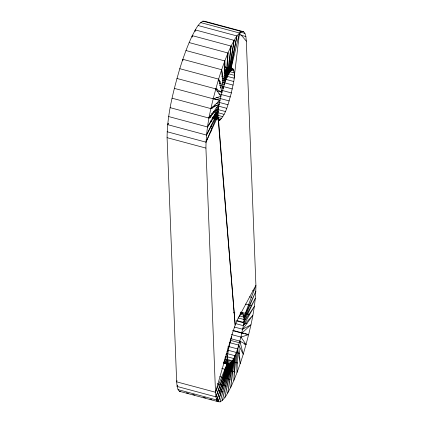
<?xml version="1.0" encoding="UTF-8"?>
<svg xmlns="http://www.w3.org/2000/svg" width="423" height="423" viewBox="0 0 423 423"><rect width="100%" height="100%" fill="white"/><g stroke="black" fill="none" stroke-linecap="round" stroke-linejoin="round"><path stroke-width="0.63" d="M167.085 137.676C167.233 114.168 173.324 91.146 179.786 68.695C183.302 57.454 187.22 46.308 192.275 35.648C195.188 30.509 197.504 24.254 202.86 21.15L204.69 21.272L243.526 31.688L244.933 33.364L245.874 36.542L246.329 41.153L255.915 285.324C255.767 308.832 249.676 331.854 243.214 354.305C239.698 365.546 235.78 376.692 230.725 387.352C227.812 392.491 225.496 398.746 220.14 401.85L218.31 401.728L179.474 391.312L178.067 389.636L177.126 386.458L176.671 381.847L167.085 137.676L205.922 148.092L215.508 392.264L215.963 396.874L216.904 400.058L218.31 401.728L229.388 364.409C236.436 357.308 237.985 346.337 240.973 337.094C242.115 329.448 245.858 320.687 242.781 313.232L240.872 312.719M205.922 148.092C206.07 124.584 212.161 101.568 218.622 79.117C222.138 67.87 226.056 56.724 231.111 46.07C234.025 40.931 236.341 34.675 241.697 31.566L243.526 31.688M217.782 119.846L219.801 120.238C226.85 113.137 228.404 102.165 231.386 92.923C232.528 85.272 236.272 76.51 233.195 69.055L232.449 69.007C226.183 74.95 224.719 84.415 221.922 92.293C219.838 100.748 217.39 109.435 218.104 118.218L235.172 325.113L232.666 332.494L215.508 392.264L176.671 381.847L177.031 380.578M223.92 362.12L230.286 363.828L220.14 401.85L229.388 364.409L228.642 364.362C225.427 355.516 229.879 345.395 231.508 336.465M222.403 83.997L224.312 84.51L224.803 60.944L185.967 50.527M227.976 346.347L237.525 348.912L237.033 372.473L236.246 352.475L233.856 380.425L234.955 355.706L226.68 353.485M224.333 77.028L226.881 77.71L227.981 52.997L189.144 42.575M222.403 80.084L225.591 80.941L227.981 52.997M192.275 35.648L192.142 36.96L192.275 35.648L231.111 46.07L228.15 74.897L224.333 73.872M225.406 356.298L233.686 358.519L230.725 387.352L234.955 355.706M226.881 77.71L231.111 46.07M195.093 31.212L195.283 29.922L234.12 40.338L229.372 72.571L224.28 71.201M224.825 358.799L232.465 360.845L227.717 393.078L233.686 358.519M195.061 31.202L195.283 29.922M228.15 74.897L234.12 40.338M226.696 69.763L230.514 70.784L236.933 35.944L198.096 25.528M224.317 360.756L231.323 362.633L224.904 397.472L232.465 360.845M229.372 72.571L236.933 35.944M230.286 363.828L222.361 400.417L231.323 362.633M230.514 70.784L239.476 32.999L200.639 22.583M218.31 401.728L228.642 364.362L223.55 362.997M178.067 389.636L216.904 400.058L228.071 363.685L223.614 362.485M216.904 400.058L228.642 364.362M177.544 385.226L177.126 386.458L215.963 396.874L228.071 363.685M215.963 396.874L227.69 362.389L223.867 361.364M239.46 315.875L243.918 317.076L255.915 285.324L237.737 319.069L235.172 325.113L218.485 119.508L218.104 118.218M215.508 392.264L227.69 362.389M167.127 131.749L205.964 142.165L217.935 113.935L215.386 113.253M238.17 317.943L243.902 319.481L255.873 291.251L243.918 317.076M205.964 142.165L217.919 116.346L214.096 115.32M217.935 113.935L206.503 135.069L167.667 124.653L168.232 123.479M206.503 135.069L218.152 111.053L214.969 110.202M236.679 320.486L243.685 322.363L255.333 298.347L243.902 319.481M167.667 124.653L168.28 123.511M168.687 116.558L207.524 126.974L218.569 107.765L216.661 107.252M235.627 323.6L243.267 325.652L254.313 306.442L243.685 322.363M238.958 316.742L241.136 313.76L242.035 313.179L242.781 313.232M207.524 126.974L218.152 111.053M170.168 107.669L209.004 118.086L219.172 104.153L216.624 103.471M234.39 327.042L242.67 329.263L252.832 315.331L243.267 325.652M209.004 118.086L218.569 107.765M172.066 98.199L210.903 108.616L219.944 100.309L212.938 98.432M232.983 330.717L241.893 333.113L250.934 324.801L242.67 329.263M210.903 108.616L219.172 104.153M174.345 88.386L213.181 98.808L220.864 96.322L215.778 88.888L176.936 78.472M231.418 334.535L240.973 337.094L248.655 334.614L241.893 333.113M179.474 391.312L180.695 391.391M213.181 98.808L219.944 100.309M202.86 21.15L241.697 31.566M239.841 31.995L244.933 33.364M240.782 35.178L245.874 36.542M224.28 66.665L225.554 67.008M226.828 67.347L233.195 69.055M224.174 66.786L225.448 67.13M226.723 67.469L232.449 69.007M224.216 67.172L225.491 67.516M226.765 67.854L233.766 69.737M226.458 68.219L231.55 69.589M226.511 68.981L234.152 71.027M224.148 69.076L225.422 69.42M224.148 70.17L234.337 72.899M224.312 84.51L221.657 69.721L182.821 59.305L182.921 60.589M224.132 72.576L234.316 75.31M224.55 75.632L234.099 78.192L239.476 32.999L246.329 41.153M221.784 76.346L223.058 76.685M222.223 78.403L233.681 81.48M179.786 68.695L218.622 79.117L223.08 88.322L220.531 87.64M219.077 81.332L220.351 81.676M222.26 82.189L233.084 85.092M219.22 83.141L221.129 83.654M219.574 85.52L232.312 88.936M215.471 88.656L217.38 89.168M221.197 90.189L231.386 92.923M216.83 90.929L221.922 92.293L218.622 79.117M218.871 93.88L230.329 96.952M216.439 97.507L229.171 100.923M217.755 102.006L227.939 104.74M214.567 105.063L216.476 105.57M217.75 105.914L226.665 108.304M212.838 106.231L214.747 106.744M211.368 107.775L212.637 108.119M215.82 108.975L225.374 111.535M213.277 111.445L224.1 114.347M212.843 112.571L214.117 112.915M211.415 113.602L212.69 113.94M214.604 114.453L222.879 116.674M210.273 115.384L211.548 115.728M213.462 116.24L221.737 118.461M209.824 115.997L211.098 116.341M213.007 116.854L217.464 118.049M212.425 117.435L213.7 117.779M214.974 118.123L220.7 119.656M208.936 116.949L210.21 117.287M212.119 117.8L216.576 119M208.978 117.335L210.252 117.679M212.161 118.191L216.618 119.386M217.893 119.725L219.801 120.238M208.867 117.457L210.141 117.8M212.055 118.313L216.507 119.508M252.69 290.4L253.964 290.738M249.607 296.814L251.516 297.327M245.398 304.052L251.77 305.76M240.74 312.089L249.649 314.479M240.761 312.84L242.035 313.179M240.169 313.052L243.352 313.908M233.549 312.465L234.823 312.809M239.915 314.178L243.733 315.198M236.928 321.041L247.111 323.775M232.74 330.342L243.563 333.245M244.838 333.588L247.381 334.27M231 338.733L239.915 341.123L246.064 344.528L240.973 337.094M230.144 340.261L240.333 342.99M244.15 344.015L246.064 344.528M229.208 342.535L238.757 345.094L243.214 354.305L239.915 341.123M227.479 347.986L228.753 348.325M227.294 350.033L239.392 353.279M226.881 351.598L228.156 351.941M225.829 354.712L227.738 355.225M224.973 357.424L227.521 358.112M224.899 359.598L237.631 363.013M224.957 359.836L227.505 360.518M223.656 362.876L229.388 364.409M221.752 368.375L235.125 371.96M219.849 376.666L230.038 379.399M217.353 383.761L226.268 386.151M219.442 390.857L223.259 391.883M216.629 398.884L217.903 399.222M186.4 392.798L188.309 393.311M192.766 394.506L194.675 395.019M203.59 397.409L205.499 397.921M209.956 399.116L211.865 399.629M216.322 400.824L218.231 401.337M215.778 88.888L221.922 92.293M218.485 119.508L219.056 120.19M237.525 348.912L240.179 363.695L238.757 345.094M221.657 69.721L223.08 88.322M224.803 60.944L225.591 80.941M210.807 115.204L210.86 116.526M211.019 120.486L211.066 121.803M211.199 125.102L211.278 127.085M211.326 128.402L211.431 131.04"/></g></svg>
